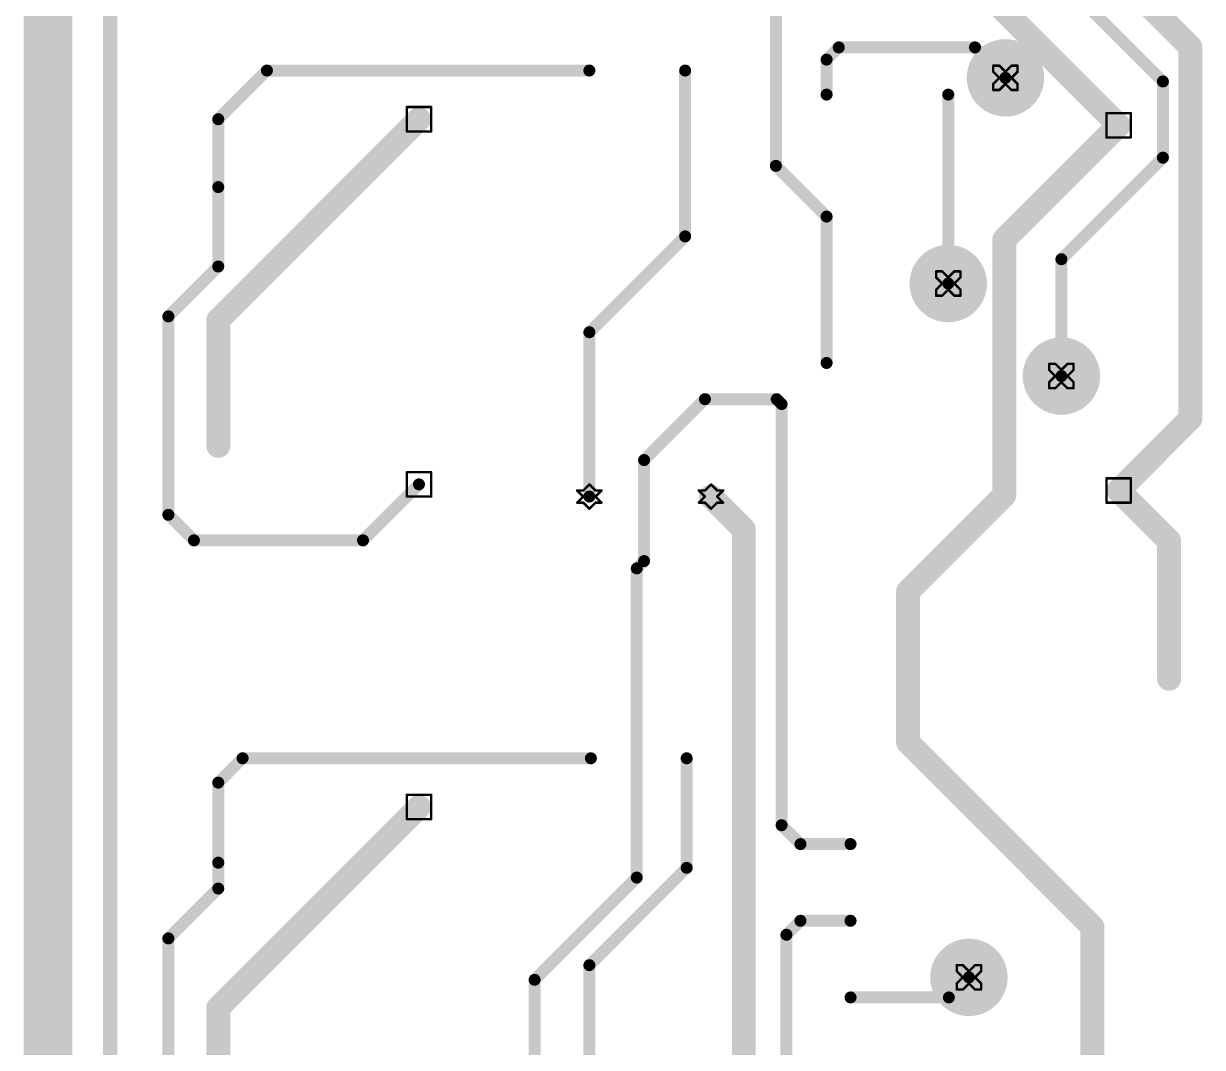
# Model space of a CAD drawing. Header units: millimetres. Extents: x 40 to 3761, y -469 to 920.
# Drawn here: x 3658.7 to 3707.92, y -331.99 to -289.26 of the extents above; entities that cross this region are included whole.
import ezdxf

# ---------------------------------------------------------------- set-up
doc = ezdxf.new("R2010")
doc.units = ezdxf.units.MM
for name, color, linetype in [('BottomSolder', 6, 'Continuous'), ('DrillDrawing', 1, 'Continuous'), ('InternalPlane1', 76, 'Continuous'), ('InternalPlane2', 16, 'Continuous'), ('KeepOutLayer', 6, 'Continuous'), ('MultiLayer', 9, 'Continuous'), ('TopLayer', 1, 'Continuous')]:
    doc.layers.add(name, color=color, linetype=linetype)

msp = doc.modelspace()

# ---------------------------------------------------------------- linework, layer by layer
at = {"layer": 'BottomSolder', "const_width": 1.203}
for points in [[(3699.09, -291.525, 1), (3700.293, -291.525, 1)], [(3696.702, -300.11, 1), (3697.905, -300.11, 1)], [(3701.426, -303.971, 1), (3702.63, -303.971, 1)], [(3697.566, -329.066, 1), (3698.769, -329.066, 1)]]:
    msp.add_lwpolyline(points, format="xyb", close=True, dxfattribs=at)
at = {"layer": 'DrillDrawing', "const_width": 0.102}
for points in [[(3699.183, -291.271), (3699.183, -291.017)], [(3699.183, -291.017), (3699.437, -291.017)], [(3699.183, -291.271), (3699.437, -291.525)], [(3699.437, -291.017), (3699.691, -291.271)], [(3699.691, -291.271), (3699.945, -291.017)], [(3699.945, -291.017), (3700.199, -291.017)], [(3699.945, -291.525), (3700.199, -291.271)], [(3700.199, -291.271), (3700.199, -291.017)], [(3699.183, -291.779), (3699.437, -291.525)], [(3699.183, -292.033), (3699.183, -291.779)], [(3699.437, -292.033), (3699.691, -291.779)], [(3699.691, -291.779), (3699.945, -292.033)], [(3699.945, -291.525), (3700.199, -291.779)], [(3700.199, -292.033), (3700.199, -291.779)], [(3699.183, -292.033), (3699.437, -292.033)], [(3699.945, -292.033), (3700.199, -292.033)], [(3674.698, -292.744), (3675.714, -292.744)], [(3674.698, -293.76), (3674.698, -292.744)], [(3675.714, -293.76), (3675.714, -292.744)], [(3703.908, -292.998), (3704.924, -292.998)], [(3703.908, -294.014), (3703.908, -292.998)], [(3704.924, -294.014), (3704.924, -292.998)], [(3674.698, -293.76), (3675.714, -293.76)], [(3703.908, -294.014), (3704.924, -294.014)], [(3696.796, -299.856), (3696.796, -299.602)], [(3696.796, -299.602), (3697.05, -299.602)], [(3697.05, -299.602), (3697.304, -299.856)], [(3697.304, -299.856), (3697.558, -299.602)], [(3697.558, -299.602), (3697.812, -299.602)], [(3697.812, -299.856), (3697.812, -299.602)], [(3696.796, -299.856), (3697.05, -300.11)], [(3696.796, -300.364), (3697.05, -300.11)], [(3697.558, -300.11), (3697.812, -299.856)], [(3697.558, -300.11), (3697.812, -300.364)], [(3696.796, -300.618), (3696.796, -300.364)], [(3696.796, -300.618), (3697.05, -300.618)], [(3697.05, -300.618), (3697.304, -300.364)], [(3697.304, -300.364), (3697.558, -300.618)], [(3697.558, -300.618), (3697.812, -300.618)], [(3697.812, -300.618), (3697.812, -300.364)], [(3701.52, -303.717), (3701.52, -303.463)], [(3701.52, -303.463), (3701.774, -303.463)], [(3701.52, -303.717), (3701.774, -303.971)], [(3701.774, -303.463), (3702.028, -303.717)], [(3702.028, -303.717), (3702.282, -303.463)], [(3702.282, -303.463), (3702.536, -303.463)], [(3702.282, -303.971), (3702.536, -303.717)], [(3702.536, -303.717), (3702.536, -303.463)], [(3701.52, -304.225), (3701.774, -303.971)], [(3701.52, -304.479), (3701.52, -304.225)], [(3701.774, -304.479), (3702.028, -304.225)], [(3702.028, -304.225), (3702.282, -304.479)], [(3702.282, -303.971), (3702.536, -304.225)], [(3702.536, -304.479), (3702.536, -304.225)], [(3701.52, -304.479), (3701.774, -304.479)], [(3702.282, -304.479), (3702.536, -304.479)], [(3674.698, -307.984), (3675.714, -307.984)], [(3674.698, -309), (3674.698, -307.984)], [(3675.714, -309), (3675.714, -307.984)], [(3682.064, -308.746), (3682.318, -308.492)], [(3682.318, -308.492), (3682.572, -308.746)], [(3687.144, -308.746), (3687.398, -308.492)], [(3687.398, -308.492), (3687.652, -308.746)], [(3703.908, -308.238), (3704.924, -308.238)], [(3703.908, -309.254), (3703.908, -308.238)], [(3704.924, -309.254), (3704.924, -308.238)], [(3674.698, -309), (3675.714, -309)], [(3681.81, -308.746), (3682.064, -309)], [(3681.81, -308.746), (3682.064, -308.746)], [(3681.81, -309.254), (3682.064, -309)], [(3682.572, -308.746), (3682.826, -308.746)], [(3682.572, -309), (3682.826, -308.746)], [(3682.572, -309), (3682.826, -309.254)], [(3686.89, -308.746), (3687.144, -309)], [(3686.89, -308.746), (3687.144, -308.746)], [(3686.89, -309.254), (3687.144, -309)], [(3687.652, -308.746), (3687.906, -308.746)], [(3687.652, -309), (3687.906, -308.746)], [(3687.652, -309), (3687.906, -309.254)], [(3681.81, -309.254), (3682.064, -309.254)], [(3682.064, -309.254), (3682.318, -309.508)], [(3682.318, -309.508), (3682.572, -309.254)], [(3682.572, -309.254), (3682.826, -309.254)], [(3686.89, -309.254), (3687.144, -309.254)], [(3687.144, -309.254), (3687.398, -309.508)], [(3687.398, -309.508), (3687.652, -309.254)], [(3687.652, -309.254), (3687.906, -309.254)], [(3703.908, -309.254), (3704.924, -309.254)], [(3674.698, -321.446), (3675.714, -321.446)], [(3674.698, -322.462), (3674.698, -321.446)], [(3675.714, -322.462), (3675.714, -321.446)], [(3674.698, -322.462), (3675.714, -322.462)], [(3697.659, -328.812), (3697.659, -328.558)], [(3697.659, -328.558), (3697.913, -328.558)], [(3697.659, -328.812), (3697.913, -329.066)], [(3697.913, -328.558), (3698.167, -328.812)], [(3698.167, -328.812), (3698.421, -328.558)], [(3698.421, -328.558), (3698.675, -328.558)], [(3698.421, -329.066), (3698.675, -328.812)], [(3698.675, -328.812), (3698.675, -328.558)], [(3697.659, -329.32), (3697.913, -329.066)], [(3697.659, -329.574), (3697.659, -329.32)], [(3697.913, -329.574), (3698.167, -329.32)], [(3698.167, -329.32), (3698.421, -329.574)], [(3698.421, -329.066), (3698.675, -329.32)], [(3698.675, -329.574), (3698.675, -329.32)], [(3697.659, -329.574), (3697.913, -329.574)], [(3698.421, -329.574), (3698.675, -329.574)]]:
    msp.add_lwpolyline(points, dxfattribs=at)
at = {"layer": 'DrillDrawing', "const_width": 0.0508}
for points in [[(3699.158, -291.017, 1), (3699.209, -291.017, 1)], [(3699.158, -291.017, 1), (3699.209, -291.017, 1)], [(3699.158, -291.271, 1), (3699.209, -291.271, 1)], [(3699.158, -291.271, 1), (3699.209, -291.271, 1)], [(3699.412, -291.017, 1), (3699.463, -291.017, 1)], [(3699.412, -291.017, 1), (3699.463, -291.017, 1)], [(3699.666, -291.271, 1), (3699.717, -291.271, 1)], [(3699.666, -291.271, 1), (3699.717, -291.271, 1)], [(3699.92, -291.017, 1), (3699.971, -291.017, 1)], [(3699.92, -291.017, 1), (3699.971, -291.017, 1)], [(3700.174, -291.017, 1), (3700.225, -291.017, 1)], [(3700.174, -291.017, 1), (3700.225, -291.017, 1)], [(3700.174, -291.271, 1), (3700.225, -291.271, 1)], [(3700.174, -291.271, 1), (3700.225, -291.271, 1)], [(3699.158, -291.779, 1), (3699.209, -291.779, 1)], [(3699.158, -291.779, 1), (3699.209, -291.779, 1)], [(3699.412, -291.525, 1), (3699.463, -291.525, 1)], [(3699.412, -291.525, 1), (3699.463, -291.525, 1)], [(3699.666, -291.779, 1), (3699.717, -291.779, 1)], [(3699.666, -291.779, 1), (3699.717, -291.779, 1)], [(3699.92, -291.525, 1), (3699.971, -291.525, 1)], [(3699.92, -291.525, 1), (3699.971, -291.525, 1)], [(3700.174, -291.779, 1), (3700.225, -291.779, 1)], [(3700.174, -291.779, 1), (3700.225, -291.779, 1)], [(3699.158, -292.033, 1), (3699.209, -292.033, 1)], [(3699.158, -292.033, 1), (3699.209, -292.033, 1)], [(3699.412, -292.033, 1), (3699.463, -292.033, 1)], [(3699.412, -292.033, 1), (3699.463, -292.033, 1)], [(3699.92, -292.033, 1), (3699.971, -292.033, 1)], [(3699.92, -292.033, 1), (3699.971, -292.033, 1)], [(3700.174, -292.033, 1), (3700.225, -292.033, 1)], [(3700.174, -292.033, 1), (3700.225, -292.033, 1)], [(3674.672, -292.744, 1), (3674.723, -292.744, 1)], [(3674.672, -292.744, 1), (3674.723, -292.744, 1)], [(3675.688, -292.744, 1), (3675.739, -292.744, 1)], [(3675.688, -292.744, 1), (3675.739, -292.744, 1)], [(3703.882, -292.998, 1), (3703.933, -292.998, 1)], [(3703.882, -292.998, 1), (3703.933, -292.998, 1)], [(3704.898, -292.998, 1), (3704.949, -292.998, 1)], [(3704.898, -292.998, 1), (3704.949, -292.998, 1)], [(3674.672, -293.76, 1), (3674.723, -293.76, 1)], [(3674.672, -293.76, 1), (3674.723, -293.76, 1)], [(3675.688, -293.76, 1), (3675.739, -293.76, 1)], [(3675.688, -293.76, 1), (3675.739, -293.76, 1)], [(3703.882, -294.014, 1), (3703.933, -294.014, 1)], [(3703.882, -294.014, 1), (3703.933, -294.014, 1)], [(3704.898, -294.014, 1), (3704.949, -294.014, 1)], [(3704.898, -294.014, 1), (3704.949, -294.014, 1)], [(3696.77, -299.602, 1), (3696.821, -299.602, 1)], [(3696.77, -299.602, 1), (3696.821, -299.602, 1)], [(3697.024, -299.602, 1), (3697.075, -299.602, 1)], [(3697.024, -299.602, 1), (3697.075, -299.602, 1)], [(3697.532, -299.602, 1), (3697.583, -299.602, 1)], [(3697.532, -299.602, 1), (3697.583, -299.602, 1)], [(3697.786, -299.602, 1), (3697.837, -299.602, 1)], [(3697.786, -299.602, 1), (3697.837, -299.602, 1)], [(3696.77, -299.856, 1), (3696.821, -299.856, 1)], [(3696.77, -299.856, 1), (3696.821, -299.856, 1)], [(3697.024, -300.11, 1), (3697.075, -300.11, 1)], [(3697.024, -300.11, 1), (3697.075, -300.11, 1)], [(3697.278, -299.856, 1), (3697.329, -299.856, 1)], [(3697.278, -299.856, 1), (3697.329, -299.856, 1)], [(3697.532, -300.11, 1), (3697.583, -300.11, 1)], [(3697.532, -300.11, 1), (3697.583, -300.11, 1)], [(3697.786, -299.856, 1), (3697.837, -299.856, 1)], [(3697.786, -299.856, 1), (3697.837, -299.856, 1)], [(3696.77, -300.364, 1), (3696.821, -300.364, 1)], [(3696.77, -300.364, 1), (3696.821, -300.364, 1)], [(3696.77, -300.618, 1), (3696.821, -300.618, 1)], [(3696.77, -300.618, 1), (3696.821, -300.618, 1)], [(3697.024, -300.618, 1), (3697.075, -300.618, 1)], [(3697.024, -300.618, 1), (3697.075, -300.618, 1)], [(3697.278, -300.364, 1), (3697.329, -300.364, 1)], [(3697.278, -300.364, 1), (3697.329, -300.364, 1)], [(3697.532, -300.618, 1), (3697.583, -300.618, 1)], [(3697.532, -300.618, 1), (3697.583, -300.618, 1)], [(3697.786, -300.364, 1), (3697.837, -300.364, 1)], [(3697.786, -300.364, 1), (3697.837, -300.364, 1)], [(3697.786, -300.618, 1), (3697.837, -300.618, 1)], [(3697.786, -300.618, 1), (3697.837, -300.618, 1)], [(3701.495, -303.463, 1), (3701.545, -303.463, 1)], [(3701.495, -303.463, 1), (3701.545, -303.463, 1)], [(3701.495, -303.717, 1), (3701.545, -303.717, 1)], [(3701.495, -303.717, 1), (3701.545, -303.717, 1)], [(3701.749, -303.463, 1), (3701.799, -303.463, 1)], [(3701.749, -303.463, 1), (3701.799, -303.463, 1)], [(3702.003, -303.717, 1), (3702.053, -303.717, 1)], [(3702.003, -303.717, 1), (3702.053, -303.717, 1)], [(3702.257, -303.463, 1), (3702.307, -303.463, 1)], [(3702.257, -303.463, 1), (3702.307, -303.463, 1)], [(3702.511, -303.463, 1), (3702.561, -303.463, 1)], [(3702.511, -303.463, 1), (3702.561, -303.463, 1)], [(3702.511, -303.717, 1), (3702.561, -303.717, 1)], [(3702.511, -303.717, 1), (3702.561, -303.717, 1)], [(3701.495, -304.225, 1), (3701.545, -304.225, 1)], [(3701.495, -304.225, 1), (3701.545, -304.225, 1)], [(3701.749, -303.971, 1), (3701.799, -303.971, 1)], [(3701.749, -303.971, 1), (3701.799, -303.971, 1)], [(3702.003, -304.225, 1), (3702.053, -304.225, 1)], [(3702.003, -304.225, 1), (3702.053, -304.225, 1)], [(3702.257, -303.971, 1), (3702.307, -303.971, 1)], [(3702.257, -303.971, 1), (3702.307, -303.971, 1)], [(3702.511, -304.225, 1), (3702.561, -304.225, 1)], [(3702.511, -304.225, 1), (3702.561, -304.225, 1)], [(3701.495, -304.479, 1), (3701.545, -304.479, 1)], [(3701.495, -304.479, 1), (3701.545, -304.479, 1)], [(3701.749, -304.479, 1), (3701.799, -304.479, 1)], [(3701.749, -304.479, 1), (3701.799, -304.479, 1)], [(3702.257, -304.479, 1), (3702.307, -304.479, 1)], [(3702.257, -304.479, 1), (3702.307, -304.479, 1)], [(3702.511, -304.479, 1), (3702.561, -304.479, 1)], [(3702.511, -304.479, 1), (3702.561, -304.479, 1)], [(3674.672, -307.984, 1), (3674.723, -307.984, 1)], [(3674.672, -307.984, 1), (3674.723, -307.984, 1)], [(3675.688, -307.984, 1), (3675.739, -307.984, 1)], [(3675.688, -307.984, 1), (3675.739, -307.984, 1)], [(3682.292, -308.492, 1), (3682.343, -308.492, 1)], [(3682.292, -308.492, 1), (3682.343, -308.492, 1)], [(3687.372, -308.492, 1), (3687.423, -308.492, 1)], [(3687.372, -308.492, 1), (3687.423, -308.492, 1)], [(3703.882, -308.238, 1), (3703.933, -308.238, 1)], [(3703.882, -308.238, 1), (3703.933, -308.238, 1)], [(3704.898, -308.238, 1), (3704.949, -308.238, 1)], [(3704.898, -308.238, 1), (3704.949, -308.238, 1)], [(3674.672, -309, 1), (3674.723, -309, 1)], [(3674.672, -309, 1), (3674.723, -309, 1)], [(3675.688, -309, 1), (3675.739, -309, 1)], [(3675.688, -309, 1), (3675.739, -309, 1)], [(3681.784, -308.746, 1), (3681.835, -308.746, 1)], [(3681.784, -308.746, 1), (3681.835, -308.746, 1)], [(3682.038, -308.746, 1), (3682.089, -308.746, 1)], [(3682.038, -308.746, 1), (3682.089, -308.746, 1)], [(3682.038, -309, 1), (3682.089, -309, 1)], [(3682.038, -309, 1), (3682.089, -309, 1)], [(3682.546, -308.746, 1), (3682.597, -308.746, 1)], [(3682.546, -308.746, 1), (3682.597, -308.746, 1)], [(3682.546, -309, 1), (3682.597, -309, 1)], [(3682.546, -309, 1), (3682.597, -309, 1)], [(3682.8, -308.746, 1), (3682.851, -308.746, 1)], [(3682.8, -308.746, 1), (3682.851, -308.746, 1)], [(3686.864, -308.746, 1), (3686.915, -308.746, 1)], [(3686.864, -308.746, 1), (3686.915, -308.746, 1)], [(3687.118, -308.746, 1), (3687.169, -308.746, 1)], [(3687.118, -308.746, 1), (3687.169, -308.746, 1)], [(3687.118, -309, 1), (3687.169, -309, 1)], [(3687.118, -309, 1), (3687.169, -309, 1)], [(3687.626, -308.746, 1), (3687.677, -308.746, 1)], [(3687.626, -308.746, 1), (3687.677, -308.746, 1)], [(3687.626, -309, 1), (3687.677, -309, 1)], [(3687.626, -309, 1), (3687.677, -309, 1)], [(3687.88, -308.746, 1), (3687.931, -308.746, 1)], [(3687.88, -308.746, 1), (3687.931, -308.746, 1)], [(3681.784, -309.254, 1), (3681.835, -309.254, 1)], [(3681.784, -309.254, 1), (3681.835, -309.254, 1)], [(3682.038, -309.254, 1), (3682.089, -309.254, 1)], [(3682.038, -309.254, 1), (3682.089, -309.254, 1)], [(3682.292, -309.508, 1), (3682.343, -309.508, 1)], [(3682.292, -309.508, 1), (3682.343, -309.508, 1)], [(3682.546, -309.254, 1), (3682.597, -309.254, 1)], [(3682.546, -309.254, 1), (3682.597, -309.254, 1)], [(3682.8, -309.254, 1), (3682.851, -309.254, 1)], [(3682.8, -309.254, 1), (3682.851, -309.254, 1)], [(3686.864, -309.254, 1), (3686.915, -309.254, 1)], [(3686.864, -309.254, 1), (3686.915, -309.254, 1)], [(3687.118, -309.254, 1), (3687.169, -309.254, 1)], [(3687.118, -309.254, 1), (3687.169, -309.254, 1)], [(3687.372, -309.508, 1), (3687.423, -309.508, 1)], [(3687.372, -309.508, 1), (3687.423, -309.508, 1)], [(3687.626, -309.254, 1), (3687.677, -309.254, 1)], [(3687.626, -309.254, 1), (3687.677, -309.254, 1)], [(3687.88, -309.254, 1), (3687.931, -309.254, 1)], [(3687.88, -309.254, 1), (3687.931, -309.254, 1)], [(3703.882, -309.254, 1), (3703.933, -309.254, 1)], [(3703.882, -309.254, 1), (3703.933, -309.254, 1)], [(3704.898, -309.254, 1), (3704.949, -309.254, 1)], [(3704.898, -309.254, 1), (3704.949, -309.254, 1)], [(3674.672, -321.446, 1), (3674.723, -321.446, 1)], [(3674.672, -321.446, 1), (3674.723, -321.446, 1)], [(3675.688, -321.446, 1), (3675.739, -321.446, 1)], [(3675.688, -321.446, 1), (3675.739, -321.446, 1)], [(3674.672, -322.462, 1), (3674.723, -322.462, 1)], [(3674.672, -322.462, 1), (3674.723, -322.462, 1)], [(3675.688, -322.462, 1), (3675.739, -322.462, 1)], [(3675.688, -322.462, 1), (3675.739, -322.462, 1)], [(3697.634, -328.558, 1), (3697.685, -328.558, 1)], [(3697.634, -328.558, 1), (3697.685, -328.558, 1)], [(3697.634, -328.812, 1), (3697.685, -328.812, 1)], [(3697.634, -328.812, 1), (3697.685, -328.812, 1)], [(3697.888, -328.558, 1), (3697.939, -328.558, 1)], [(3697.888, -328.558, 1), (3697.939, -328.558, 1)], [(3698.142, -328.812, 1), (3698.193, -328.812, 1)], [(3698.142, -328.812, 1), (3698.193, -328.812, 1)], [(3698.396, -328.558, 1), (3698.447, -328.558, 1)], [(3698.396, -328.558, 1), (3698.447, -328.558, 1)], [(3698.65, -328.558, 1), (3698.701, -328.558, 1)], [(3698.65, -328.558, 1), (3698.701, -328.558, 1)], [(3698.65, -328.812, 1), (3698.701, -328.812, 1)], [(3698.65, -328.812, 1), (3698.701, -328.812, 1)], [(3697.634, -329.32, 1), (3697.685, -329.32, 1)], [(3697.634, -329.32, 1), (3697.685, -329.32, 1)], [(3697.888, -329.066, 1), (3697.939, -329.066, 1)], [(3697.888, -329.066, 1), (3697.939, -329.066, 1)], [(3698.142, -329.32, 1), (3698.193, -329.32, 1)], [(3698.142, -329.32, 1), (3698.193, -329.32, 1)], [(3698.396, -329.066, 1), (3698.447, -329.066, 1)], [(3698.396, -329.066, 1), (3698.447, -329.066, 1)], [(3698.65, -329.32, 1), (3698.701, -329.32, 1)], [(3698.65, -329.32, 1), (3698.701, -329.32, 1)], [(3697.634, -329.574, 1), (3697.685, -329.574, 1)], [(3697.634, -329.574, 1), (3697.685, -329.574, 1)], [(3697.888, -329.574, 1), (3697.939, -329.574, 1)], [(3697.888, -329.574, 1), (3697.939, -329.574, 1)], [(3698.396, -329.574, 1), (3698.447, -329.574, 1)], [(3698.396, -329.574, 1), (3698.447, -329.574, 1)], [(3698.65, -329.574, 1), (3698.701, -329.574, 1)], [(3698.65, -329.574, 1), (3698.701, -329.574, 1)]]:
    msp.add_lwpolyline(points, format="xyb", close=True, dxfattribs=at)
at = {"layer": 'InternalPlane1', "const_width": 2.032}
msp.add_lwpolyline([(3659.712, -468.004), (3659.712, -168.004)], dxfattribs=at)
at = {"layer": 'InternalPlane1', "const_width": 1.616}
for points in [[(3698.883, -291.525, 1), (3700.499, -291.525, 1)], [(3696.496, -300.11, 1), (3698.112, -300.11, 1)], [(3701.22, -303.971, 1), (3702.836, -303.971, 1)], [(3697.359, -329.066, 1), (3698.975, -329.066, 1)]]:
    msp.add_lwpolyline(points, format="xyb", close=True, dxfattribs=at)
at = {"layer": 'InternalPlane2', "const_width": 2.032}
msp.add_lwpolyline([(3659.712, -468.004), (3659.712, -168.004)], dxfattribs=at)
at = {"layer": 'InternalPlane2', "const_width": 1.616}
for points in [[(3698.883, -291.525, 1), (3700.499, -291.525, 1)], [(3696.496, -300.11, 1), (3698.112, -300.11, 1)], [(3701.22, -303.971, 1), (3702.836, -303.971, 1)], [(3697.359, -329.066, 1), (3698.975, -329.066, 1)]]:
    msp.add_lwpolyline(points, format="xyb", close=True, dxfattribs=at)
at = {"layer": 'KeepOutLayer', "const_width": 0.6}
msp.add_lwpolyline([(3662.312, -465.404), (3662.312, -170.604)], dxfattribs=at)
at = {"layer": 'MultiLayer', "const_width": 1}
for points in [[(3699.191, -291.525, 1), (3700.191, -291.525, 1)], [(3696.804, -300.11, 1), (3697.804, -300.11, 1)], [(3701.528, -303.971, 1), (3702.528, -303.971, 1)], [(3697.667, -329.066, 1), (3698.667, -329.066, 1)]]:
    msp.add_lwpolyline(points, format="xyb", close=True, dxfattribs=at)
at = {"layer": 'TopLayer'}
for points, const_width in [([(3690.106, -295.198), (3690.106, -260.623)], 0.5), ([(3691.256, -280.346), (3704.416, -293.506)], 1), ([(3694.705, -280.116), (3706.266, -291.677)], 0.5), ([(3702.448, -285.276), (3707.416, -290.244)], 1), ([(3707.416, -305.746), (3707.416, -290.244)], 1), ([(3692.224, -290.763), (3692.732, -290.255)], 0.5), ([(3692.732, -290.255), (3698.421, -290.255)], 0.5), ([(3698.421, -290.255), (3699.691, -291.525)], 0.5), ([(3692.224, -292.224), (3692.224, -290.763)], 0.5), ([(3666.824, -293.252), (3668.856, -291.22)], 0.5), ([(3668.856, -291.22), (3682.318, -291.22)], 0.5), ([(3686.318, -298.142), (3686.318, -291.22)], 0.5), ([(3706.266, -294.856), (3706.266, -291.677)], 0.5), ([(3697.304, -300.11), (3697.304, -292.224)], 0.5), ([(3666.824, -301.634), (3675.206, -293.252)], 1), ([(3666.824, -296.084), (3666.824, -293.252)], 0.5), ([(3699.64, -298.281), (3704.416, -293.506)], 1), ([(3702.028, -299.094), (3706.266, -294.856)], 0.5), ([(3690.106, -295.198), (3692.224, -297.316)], 0.5), ([(3666.824, -299.399), (3666.824, -296.084)], 0.5), ([(3692.224, -303.424), (3692.224, -297.316)], 0.5), ([(3699.64, -308.949), (3699.64, -298.281)], 1), ([(3682.318, -302.142), (3686.318, -298.142)], 0.5), ([(3664.741, -301.482), (3666.824, -299.399)], 0.5), ([(3702.028, -303.971), (3702.028, -299.094)], 0.5), ([(3666.824, -306.884), (3666.824, -301.634)], 1), ([(3664.741, -309.762), (3664.741, -301.482)], 0.5), ([(3682.318, -309), (3682.318, -302.142)], 0.5), ([(3684.604, -307.476), (3687.144, -304.936)], 0.5), ([(3687.144, -304.936), (3690.141, -304.936)], 0.5), ([(3690.141, -304.936), (3690.344, -305.139)], 0.5), ([(3690.344, -322.716), (3690.344, -305.139)], 0.5), ([(3704.416, -308.746), (3707.416, -305.746)], 1), ([(3684.604, -311.692), (3684.604, -307.476)], 0.5), ([(3672.869, -310.829), (3675.206, -308.492)], 0.5), ([(3687.398, -309), (3688.769, -310.372)], 1), ([(3695.627, -312.962), (3699.64, -308.949)], 1), ([(3704.416, -308.746), (3706.524, -310.854)], 1), ([(3664.741, -309.762), (3665.808, -310.829)], 0.5), ([(3688.769, -335.822), (3688.769, -310.372)], 1), ([(3706.524, -316.604), (3706.524, -310.854)], 1), ([(3665.808, -310.829), (3672.869, -310.829)], 0.5), ([(3684.299, -311.997), (3684.604, -311.692)], 0.5), ([(3684.299, -324.9), (3684.299, -311.997)], 0.5), ([(3695.627, -319.262), (3695.627, -312.962)], 1), ([(3695.627, -319.262), (3703.324, -326.958)], 1), ([(3666.824, -320.938), (3667.84, -319.922)], 0.5), ([(3667.84, -319.922), (3682.382, -319.922)], 0.5), ([(3686.382, -324.494), (3686.382, -319.922)], 0.5), ([(3666.824, -324.278), (3666.824, -320.938)], 0.5), ([(3666.824, -330.336), (3675.206, -321.954)], 1), ([(3690.344, -322.716), (3691.132, -323.504)], 0.5), ([(3691.132, -323.504), (3693.224, -323.504)], 0.5), ([(3666.824, -325.358), (3666.824, -324.278)], 0.5), ([(3682.318, -328.558), (3686.382, -324.494)], 0.5), ([(3680.032, -329.168), (3684.299, -324.9)], 0.5), ([(3664.741, -327.44), (3666.824, -325.358)], 0.5), ([(3690.547, -327.288), (3691.131, -326.704)], 0.5), ([(3691.131, -326.704), (3693.224, -326.704)], 0.5), ([(3703.324, -337.956), (3703.324, -326.958)], 1), ([(3664.741, -337.956), (3664.741, -327.44)], 0.5), ([(3690.547, -398.103), (3690.547, -327.288)], 0.5), ([(3682.318, -337.194), (3682.318, -328.558)], 0.5), ([(3680.032, -339.886), (3680.032, -329.168)], 0.5), ([(3697.329, -329.904), (3698.167, -329.066)], 0.5), ([(3693.224, -329.904), (3697.329, -329.904)], 0.5), ([(3666.824, -335.078), (3666.824, -330.336)], 1)]:
    msp.add_lwpolyline(points, dxfattribs=dict(at, const_width=const_width))
for points, const_width in [([(3707.166, -290.244, 1), (3707.666, -290.244, 1)], 0.5), ([(3707.166, -290.244, 1), (3707.666, -290.244, 1)], 0.5), ([(3692.607, -290.255, 1), (3692.857, -290.255, 1)], 0.25), ([(3692.607, -290.255, 1), (3692.857, -290.255, 1)], 0.25), ([(3698.296, -290.255, 1), (3698.546, -290.255, 1)], 0.25), ([(3698.296, -290.255, 1), (3698.546, -290.255, 1)], 0.25), ([(3692.099, -290.763, 1), (3692.349, -290.763, 1)], 0.25), ([(3692.099, -290.763, 1), (3692.349, -290.763, 1)], 0.25), ([(3699.191, -291.525, 1), (3700.191, -291.525, 1)], 1), ([(3668.731, -291.22, 1), (3668.981, -291.22, 1)], 0.25), ([(3668.731, -291.22, 1), (3668.981, -291.22, 1)], 0.25), ([(3682.193, -291.22, 1), (3682.443, -291.22, 1)], 0.25), ([(3686.193, -291.22, 1), (3686.443, -291.22, 1)], 0.25), ([(3699.566, -291.525, 1), (3699.816, -291.525, 1)], 0.25), ([(3706.141, -291.677, 1), (3706.391, -291.677, 1)], 0.25), ([(3706.141, -291.677, 1), (3706.391, -291.677, 1)], 0.25), ([(3692.099, -292.224, 1), (3692.349, -292.224, 1)], 0.25), ([(3697.179, -292.224, 1), (3697.429, -292.224, 1)], 0.25), ([(3674.956, -293.252, 1), (3675.456, -293.252, 1)], 0.5), ([(3666.699, -293.252, 1), (3666.949, -293.252, 1)], 0.25), ([(3666.699, -293.252, 1), (3666.949, -293.252, 1)], 0.25), ([(3704.166, -293.506, 1), (3704.666, -293.506, 1)], 0.5), ([(3704.166, -293.506, 1), (3704.666, -293.506, 1)], 0.5), ([(3706.141, -294.856, 1), (3706.391, -294.856, 1)], 0.25), ([(3706.141, -294.856, 1), (3706.391, -294.856, 1)], 0.25), ([(3689.981, -295.198, 1), (3690.231, -295.198, 1)], 0.25), ([(3689.981, -295.198, 1), (3690.231, -295.198, 1)], 0.25), ([(3666.699, -296.084, 1), (3666.949, -296.084, 1)], 0.25), ([(3666.699, -296.084, 1), (3666.949, -296.084, 1)], 0.25), ([(3692.099, -297.316, 1), (3692.349, -297.316, 1)], 0.25), ([(3692.099, -297.316, 1), (3692.349, -297.316, 1)], 0.25), ([(3699.39, -298.281, 1), (3699.89, -298.281, 1)], 0.5), ([(3699.39, -298.281, 1), (3699.89, -298.281, 1)], 0.5), ([(3686.193, -298.142, 1), (3686.443, -298.142, 1)], 0.25), ([(3686.193, -298.142, 1), (3686.443, -298.142, 1)], 0.25), ([(3666.699, -299.399, 1), (3666.949, -299.399, 1)], 0.25), ([(3666.699, -299.399, 1), (3666.949, -299.399, 1)], 0.25), ([(3696.804, -300.11, 1), (3697.804, -300.11, 1)], 1), ([(3701.903, -299.094, 1), (3702.153, -299.094, 1)], 0.25), ([(3701.903, -299.094, 1), (3702.153, -299.094, 1)], 0.25), ([(3697.179, -300.11, 1), (3697.429, -300.11, 1)], 0.25), ([(3666.574, -301.634, 1), (3667.074, -301.634, 1)], 0.5), ([(3666.574, -301.634, 1), (3667.074, -301.634, 1)], 0.5), ([(3664.616, -301.482, 1), (3664.866, -301.482, 1)], 0.25), ([(3664.616, -301.482, 1), (3664.866, -301.482, 1)], 0.25), ([(3682.193, -302.142, 1), (3682.443, -302.142, 1)], 0.25), ([(3682.193, -302.142, 1), (3682.443, -302.142, 1)], 0.25), ([(3692.099, -303.424, 1), (3692.349, -303.424, 1)], 0.25), ([(3701.528, -303.971, 1), (3702.528, -303.971, 1)], 1), ([(3701.903, -303.971, 1), (3702.153, -303.971, 1)], 0.25), ([(3687.019, -304.936, 1), (3687.269, -304.936, 1)], 0.25), ([(3687.019, -304.936, 1), (3687.269, -304.936, 1)], 0.25), ([(3690.016, -304.936, 1), (3690.266, -304.936, 1)], 0.25), ([(3690.016, -304.936, 1), (3690.266, -304.936, 1)], 0.25), ([(3690.219, -305.139, 1), (3690.469, -305.139, 1)], 0.25), ([(3690.219, -305.139, 1), (3690.469, -305.139, 1)], 0.25), ([(3707.166, -305.746, 1), (3707.666, -305.746, 1)], 0.5), ([(3707.166, -305.746, 1), (3707.666, -305.746, 1)], 0.5), ([(3666.574, -306.884, 1), (3667.074, -306.884, 1)], 0.5), ([(3684.479, -307.476, 1), (3684.729, -307.476, 1)], 0.25), ([(3684.479, -307.476, 1), (3684.729, -307.476, 1)], 0.25), ([(3675.081, -308.492, 1), (3675.331, -308.492, 1)], 0.25), ([(3687.148, -309, 1), (3687.648, -309, 1)], 0.5), ([(3699.39, -308.949, 1), (3699.89, -308.949, 1)], 0.5), ([(3699.39, -308.949, 1), (3699.89, -308.949, 1)], 0.5), ([(3704.166, -308.746, 1), (3704.666, -308.746, 1)], 0.5), ([(3704.166, -308.746, 1), (3704.666, -308.746, 1)], 0.5), ([(3682.193, -309, 1), (3682.443, -309, 1)], 0.25), ([(3664.616, -309.762, 1), (3664.866, -309.762, 1)], 0.25), ([(3664.616, -309.762, 1), (3664.866, -309.762, 1)], 0.25), ([(3688.519, -310.372, 1), (3689.019, -310.372, 1)], 0.5), ([(3688.519, -310.372, 1), (3689.019, -310.372, 1)], 0.5), ([(3706.274, -310.854, 1), (3706.774, -310.854, 1)], 0.5), ([(3706.274, -310.854, 1), (3706.774, -310.854, 1)], 0.5), ([(3665.683, -310.829, 1), (3665.933, -310.829, 1)], 0.25), ([(3665.683, -310.829, 1), (3665.933, -310.829, 1)], 0.25), ([(3672.744, -310.829, 1), (3672.994, -310.829, 1)], 0.25), ([(3672.744, -310.829, 1), (3672.994, -310.829, 1)], 0.25), ([(3684.479, -311.692, 1), (3684.729, -311.692, 1)], 0.25), ([(3684.479, -311.692, 1), (3684.729, -311.692, 1)], 0.25), ([(3684.174, -311.997, 1), (3684.424, -311.997, 1)], 0.25), ([(3684.174, -311.997, 1), (3684.424, -311.997, 1)], 0.25), ([(3695.377, -312.962, 1), (3695.877, -312.962, 1)], 0.5), ([(3695.377, -312.962, 1), (3695.877, -312.962, 1)], 0.5), ([(3706.274, -316.604, 1), (3706.774, -316.604, 1)], 0.5), ([(3695.377, -319.262, 1), (3695.877, -319.262, 1)], 0.5), ([(3695.377, -319.262, 1), (3695.877, -319.262, 1)], 0.5), ([(3667.715, -319.922, 1), (3667.965, -319.922, 1)], 0.25), ([(3667.715, -319.922, 1), (3667.965, -319.922, 1)], 0.25), ([(3682.257, -319.922, 1), (3682.507, -319.922, 1)], 0.25), ([(3686.257, -319.922, 1), (3686.507, -319.922, 1)], 0.25), ([(3666.699, -320.938, 1), (3666.949, -320.938, 1)], 0.25), ([(3666.699, -320.938, 1), (3666.949, -320.938, 1)], 0.25), ([(3674.956, -321.954, 1), (3675.456, -321.954, 1)], 0.5), ([(3690.219, -322.716, 1), (3690.469, -322.716, 1)], 0.25), ([(3690.219, -322.716, 1), (3690.469, -322.716, 1)], 0.25), ([(3691.007, -323.504, 1), (3691.257, -323.504, 1)], 0.25), ([(3691.007, -323.504, 1), (3691.257, -323.504, 1)], 0.25), ([(3693.099, -323.504, 1), (3693.349, -323.504, 1)], 0.25), ([(3666.699, -324.278, 1), (3666.949, -324.278, 1)], 0.25), ([(3666.699, -324.278, 1), (3666.949, -324.278, 1)], 0.25), ([(3686.257, -324.494, 1), (3686.507, -324.494, 1)], 0.25), ([(3686.257, -324.494, 1), (3686.507, -324.494, 1)], 0.25), ([(3684.174, -324.9, 1), (3684.424, -324.9, 1)], 0.25), ([(3684.174, -324.9, 1), (3684.424, -324.9, 1)], 0.25), ([(3666.699, -325.358, 1), (3666.949, -325.358, 1)], 0.25), ([(3666.699, -325.358, 1), (3666.949, -325.358, 1)], 0.25), ([(3691.006, -326.704, 1), (3691.256, -326.704, 1)], 0.25), ([(3691.006, -326.704, 1), (3691.256, -326.704, 1)], 0.25), ([(3693.099, -326.704, 1), (3693.349, -326.704, 1)], 0.25), ([(3703.074, -326.958, 1), (3703.574, -326.958, 1)], 0.5), ([(3703.074, -326.958, 1), (3703.574, -326.958, 1)], 0.5), ([(3664.616, -327.44, 1), (3664.866, -327.44, 1)], 0.25), ([(3664.616, -327.44, 1), (3664.866, -327.44, 1)], 0.25), ([(3690.422, -327.288, 1), (3690.672, -327.288, 1)], 0.25), ([(3690.422, -327.288, 1), (3690.672, -327.288, 1)], 0.25), ([(3697.667, -329.066, 1), (3698.667, -329.066, 1)], 1), ([(3682.193, -328.558, 1), (3682.443, -328.558, 1)], 0.25), ([(3682.193, -328.558, 1), (3682.443, -328.558, 1)], 0.25), ([(3679.907, -329.168, 1), (3680.157, -329.168, 1)], 0.25), ([(3679.907, -329.168, 1), (3680.157, -329.168, 1)], 0.25), ([(3698.042, -329.066, 1), (3698.292, -329.066, 1)], 0.25), ([(3693.099, -329.904, 1), (3693.349, -329.904, 1)], 0.25), ([(3697.204, -329.904, 1), (3697.454, -329.904, 1)], 0.25), ([(3697.204, -329.904, 1), (3697.454, -329.904, 1)], 0.25), ([(3666.574, -330.336, 1), (3667.074, -330.336, 1)], 0.5), ([(3666.574, -330.336, 1), (3667.074, -330.336, 1)], 0.5)]:
    msp.add_lwpolyline(points, format="xyb", close=True, dxfattribs=dict(at, const_width=const_width))

doc.saveas('drawing.dxf')
